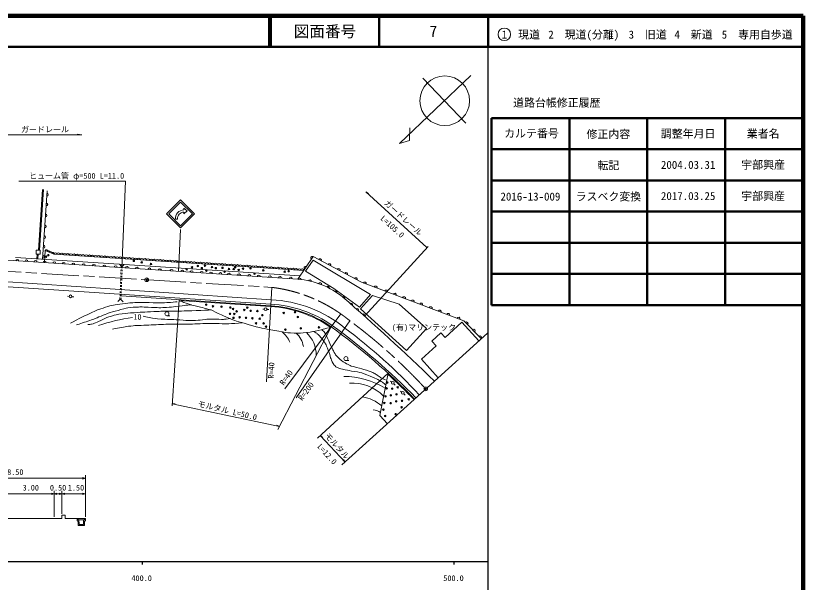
# Model space of a CAD drawing. Units: millimetres, scale not verified. Extents: x 40000 to 680000, y 20000 to 380000.
# Drawn here: x 427466 to 680000, y 198357 to 380000 of the extents above; entities that cross this region are included whole.
import ezdxf
from ezdxf.enums import TextEntityAlignment as Align

# ---------------------------------------------------------------- set-up
doc = ezdxf.new("R2010")
doc.units = ezdxf.units.MM
doc.header["$LTSCALE"] = 1000
doc.header["$PDMODE"] = 32
doc.header["$PDSIZE"] = 500
doc.linetypes.add('CHAIN', pattern=[18.5, 12, -1.5, 3.5, -1.5])
for name, color, linetype, lineweight in [('M-BGD', 7, 'Continuous', 13), ('M-BMK', 2, 'CHAIN', 13), ('M-STR-HTXT', 7, 'Continuous', 13), ('M-TTL', 2, 'Continuous', 140), ('M-TTL-BAND', 7, 'Continuous', 25), ('M-TTL-FRAM', 2, 'Continuous', 50), ('M-TTL-LINE', 7, 'Continuous', 50), ('M-TTL-TXT', 7, 'Continuous', 13), ('M-WORK', 1, 'Continuous', 13)]:
    doc.layers.add(name, color=color, linetype=linetype, lineweight=lineweight)
doc.layers.add('M-OTRS', color=6, linetype='Continuous')
doc.styles.add('ＭＳ ゴシック', font='')
doc.styles.get('ＭＳ ゴシック').set_extended_font_data('MS Gothic')

msp = doc.modelspace()

# ---------------------------------------------------------------- linework, layer by layer
at = {"layer": 'M-BGD'}
for centre in [(469440, 295338), (558939, 260345)]:
    msp.add_circle(centre, 600, dxfattribs=at)
msp.add_point((469440, 295338), dxfattribs=at)
at = {"layer": 'M-BMK'}
for p, q in [((398790, 299604), (468841, 295374)), ((470038, 295302), (509555, 292915))]:
    msp.add_line(p, q, dxfattribs=at)
for centre, radius, start, end in [((503634, 244442), 48834, 50.65375, 83.03563), ((431265, 142657), 173641, 42.86736, 53.48191)]:
    msp.add_arc(centre, radius, start, end, dxfattribs=at)
at = {"layer": 'M-OTRS'}
msp.add_point((558939, 260345), dxfattribs=at)
at = {"layer": 'M-STR-HTXT'}
for p, q in [((424933, 341813), (448675, 341813)), ((447175, 342063), (448675, 341813)), ((559686, 306059), (539256, 283712)), ((477594, 254880), (479850, 288946)), ((528455, 280080), (511550, 247307)), ((546858, 265352), (524207, 244534)), ((512074, 248322), (511165, 248699)), ((533092, 236908), (532560, 237735))]:
    msp.add_line(p, q, dxfattribs=at)
for points in [[(461436, 299076), (462648, 327009), (428463, 327009)], [(559318, 305656), (539706, 323504), (540544, 322990)], [(512074, 248322), (477640, 255581), (478623, 255562)], [(533092, 236908), (525103, 245358), (525900, 244783)]]:
    msp.add_lwpolyline(points, dxfattribs=at)
at = {"layer": 'M-TTL'}
for p, q in [((680000, 380000), (40000, 380000)), ((680000, 20000), (680000, 380000))]:
    msp.add_line(p, q, dxfattribs=at)
at = {"layer": 'M-TTL-BAND'}
for p, q in [((579000, 20000), (579000, 370000)), ((40000, 205000), (579000, 205000)), ((468000, 205000), (468000, 204000)), ((568000, 205000), (568000, 204000))]:
    msp.add_line(p, q, dxfattribs=at)
at = {"layer": 'M-TTL-FRAM'}
for p, q in [((580000, 347197), (580000, 287197)), ((580000, 347197), (680000, 347197)), ((580000, 287197), (680000, 287197))]:
    msp.add_line(p, q, dxfattribs=at)
at = {"layer": 'M-TTL-LINE'}
for p, q in [((508747, 380000), (508747, 370000)), ((509247, 380000), (509247, 370000)), ((543997, 380000), (543997, 370000)), ((579000, 380000), (579000, 370000)), ((40000, 370000), (680000, 370000)), ((605000, 347197), (605000, 287197)), ((630000, 347197), (630000, 287197)), ((655000, 347197), (655000, 287197)), ((580000, 337197), (680000, 337197)), ((580000, 327197), (680000, 327197)), ((580000, 317197), (680000, 317197)), ((580000, 307197), (680000, 307197)), ((580000, 297197), (680000, 297197))]:
    msp.add_line(p, q, dxfattribs=at)
at = {"layer": 'M-TTL-TXT'}
msp.add_circle((584147, 374034), 2000, dxfattribs=at)
at = {"layer": 'M-WORK'}
for p, q in [((571787, 345532), (558038, 359961)), ((436008, 324305), (434732, 304818)), ((436368, 324305), (435093, 304818)), ((437495, 323909), (436059, 301967)), ((481348, 318283), (481348, 317730)), ((481348, 318283), (482473, 317446)), ((482473, 317446), (481348, 316488)), ((481348, 317030), (481348, 316488)), ((478675, 314780), (479380, 314780)), ((480305, 311489), (479655, 298012)), ((433969, 303536), (433969, 304818)), ((433969, 304818), (435285, 304818)), ((435285, 303536), (433969, 303536)), ((434287, 303536), (434193, 302089)), ((434648, 303536), (434552, 302065)), ((435285, 304818), (435285, 303536)), ((519838, 298301), (439696, 303547)), ((518676, 296558), (427422, 302532)), ((461272, 299716), (460749, 300350)), ((461212, 298128), (461231, 298627)), ((461249, 299127), (461272, 299716)), ((461564, 298060), (461583, 298559)), ((461603, 299059), (461626, 299648)), ((461626, 299648), (462196, 300240)), ((509327, 288924), (398633, 296455)), ((461099, 295130), (461118, 295629)), ((461137, 296129), (461155, 296629)), ((461174, 297128), (461193, 297628)), ((461446, 295062), (461466, 295561)), ((461485, 296061), (461505, 296561)), ((461525, 297060), (461544, 297560)), ((509248, 287541), (398554, 294873)), ((461024, 293131), (461043, 293631)), ((461062, 294130), (461080, 294630)), ((461368, 293063), (461387, 293563)), ((461407, 294063), (461427, 294562)), ((460911, 290133), (460930, 290633)), ((460949, 291132), (460968, 291632)), ((460986, 292132), (461005, 292631)), ((461250, 290066), (461270, 290565)), ((461289, 291065), (461309, 291564)), ((461329, 292064), (461348, 292564)), ((507824, 262620), (509555, 292915)), ((444089, 290050), (444573, 290005)), ((445459, 289924), (446078, 289867)), ((460162, 288430), (460870, 289044)), ((460870, 289044), (460892, 289634)), ((461208, 288977), (461231, 289566)), ((461867, 288310), (461208, 288977)), ((509217, 287001), (461255, 290177)), ((509203, 286751), (479833, 288696)), ((506657, 285948), (507142, 285903)), ((508028, 285822), (508647, 285765)), ((475949, 283801), (476856, 283801)), ((513794, 260385), (531683, 284417)), ((517349, 257513), (534595, 282206)), ((578709, 278270), (559384, 260748)), ((533341, 269409), (534248, 269409)), ((547652, 262873), (548023, 262558)), ((548702, 261983), (549177, 261582)), ((558495, 259942), (532068, 235980)), ((550826, 259666), (551197, 259352)), ((551876, 258777), (552351, 258375)), ((449787, 219323), (449787, 232709)), ((407287, 231709), (449787, 231709)), ((449787, 231709), (448887, 231959)), ((449787, 231709), (448887, 231459)), ((439787, 219323), (439787, 227709)), ((442287, 220304), (442287, 227709)), ((424787, 226709), (439787, 226709)), ((439787, 226709), (438887, 226959)), ((439787, 226709), (438887, 226459)), ((439787, 226709), (440687, 226959)), ((439787, 226709), (442287, 226709)), ((439787, 226709), (440687, 226459)), ((442287, 226709), (441387, 226959)), ((442287, 226709), (441387, 226459)), ((442287, 226709), (443187, 226959)), ((442287, 226709), (449787, 226709)), ((442287, 226709), (443187, 226459)), ((449787, 226709), (448887, 226959)), ((449787, 226709), (448887, 226459)), ((442287, 219823), (443287, 219823)), ((442287, 218823), (442287, 219823)), ((443287, 218823), (443287, 219823)), ((424787, 218823), (439787, 218823)), ((439787, 218823), (442287, 218823)), ((443287, 218823), (449787, 218823)), ((447187, 218823), (447187, 218123)), ((447187, 218823), (447437, 218823)), ((447187, 218123), (447437, 217873)), ((447437, 218823), (447462, 218348)), ((447437, 218823), (449537, 218823)), ((447437, 217873), (447437, 216698)), ((447462, 218348), (447737, 218348)), ((447737, 218348), (447787, 216998)), ((447737, 218348), (449237, 218348)), ((449237, 218348), (449187, 216998)), ((449512, 218348), (449237, 218348)), ((449537, 218823), (449512, 218348)), ((449787, 218823), (449537, 218823)), ((449537, 217873), (449787, 218123)), ((449537, 216698), (449537, 217873)), ((449787, 218123), (449787, 218823)), ((447437, 216698), (447587, 216548)), ((447587, 216548), (449387, 216548)), ((447937, 216848), (449037, 216848)), ((449387, 216548), (449537, 216698))]:
    msp.add_line(p, q, dxfattribs=at)
for points in [[(573434, 360866), (550545, 339057), (553784, 339956), (553803, 344067)], [(517973, 295504), (423313, 301701), (407420, 311198), (394373, 312310), (391630, 313995), (390704, 315912), (387994, 318887), (388840, 330820)], [(439696, 303547), (436926, 304780), (436667, 300826)], [(517973, 295504), (522817, 302770), (538315, 294547), (571198, 282182), (576715, 276462)], [(562892, 263929), (557604, 269850), (562232, 274147), (560876, 275700), (563785, 278311), (565206, 276857), (570561, 281716), (575952, 275770)], [(546858, 265352), (544218, 251848), (546632, 249185)]]:
    msp.add_lwpolyline(points, dxfattribs=at)
for points in [[(475805, 316462), (480305, 320962), (484805, 316462), (480305, 311962)], [(476512, 316462), (480305, 320255), (484098, 316462), (480305, 312670)], [(537694, 286592), (541263, 290591), (522852, 301664), (520373, 298127), (529496, 292541)], [(552742, 272714), (537974, 286035), (541841, 290299), (550369, 287489), (559194, 279742)]]:
    msp.add_lwpolyline(points, close=True, dxfattribs=at)
for centre, radius in [((565033, 352748), 7965), ((445023, 290032), 450), ((507591, 285930), 450), ((475949, 284449), 648), ((533341, 270057), 648), ((548406, 262322), 450), ((551581, 259116), 450)]:
    msp.add_circle(centre, radius, dxfattribs=at)
for centre, radius, start, end in [((437412, 322640), 500, 266.25473, 86.25473), ((437208, 319520), 500, 266.25473, 86.25473), ((436975, 315956), 500, 266.25473, 86.25473), ((481340, 315051), 2679, 89.82588, 185.80957), ((481340, 315051), 1979, 89.76429, 187.87579), ((436744, 312439), 500, 266.25473, 86.25473), ((436520, 309019), 500, 266.25473, 86.25473), ((436322, 305989), 500, 266.25473, 86.25473), ((436107, 302702), 500, 266.25473, 86.25473), ((437272, 304626), 379, 336.00677, 156.00677), ((437965, 304317), 379, 336.00677, 156.00677), ((438657, 304009), 379, 336.00677, 156.00677), ((439350, 303701), 379, 336.00677, 156.00677), ((440191, 303514), 496, 356.25473, 176.25473), ((441180, 303450), 496, 356.25473, 176.25473), ((442169, 303385), 496, 356.25473, 176.25473), ((443159, 303320), 496, 356.25473, 176.25473), ((444148, 303255), 496, 356.25473, 176.25473), ((445138, 303191), 496, 356.25473, 176.25473), ((446127, 303126), 496, 356.25473, 176.25473), ((447116, 303061), 496, 356.25473, 176.25473), ((448106, 302996), 496, 356.25473, 176.25473), ((449095, 302932), 496, 356.25473, 176.25473), ((450085, 302867), 496, 356.25473, 176.25473), ((451074, 302802), 496, 356.25473, 176.25473), ((452063, 302737), 496, 356.25473, 176.25473), ((453053, 302672), 496, 356.25473, 176.25473), ((454042, 302608), 496, 356.25473, 176.25473), ((428009, 301393), 500, 356.25473, 176.25473), ((430884, 301205), 500, 356.25473, 176.25473), ((433860, 301010), 500, 356.25473, 176.25473), ((436720, 300823), 500, 356.25473, 176.25473), ((439839, 300619), 500, 356.25473, 176.25473), ((442841, 300422), 500, 356.25473, 176.25473), ((445944, 300219), 500, 356.25473, 176.25473), ((455032, 302543), 496, 356.25473, 176.25473), ((456021, 302478), 496, 356.25473, 176.25473), ((457011, 302413), 496, 356.25473, 176.25473), ((458000, 302349), 496, 356.25473, 176.25473), ((458989, 302284), 496, 356.25473, 176.25473), ((459979, 302219), 496, 356.25473, 176.25473), ((460968, 302154), 496, 356.25473, 176.25473), ((461958, 302090), 496, 356.25473, 176.25473), ((462947, 302025), 496, 356.25473, 176.25473), ((463936, 301960), 496, 356.25473, 176.25473), ((464926, 301895), 496, 356.25473, 176.25473), ((465915, 301830), 496, 356.25473, 176.25473), ((466905, 301766), 496, 356.25473, 176.25473), ((467894, 301701), 496, 356.25473, 176.25473), ((468883, 301636), 496, 356.25473, 176.25473), ((469873, 301571), 496, 356.25473, 176.25473), ((470862, 301507), 496, 356.25473, 176.25473), ((471852, 301442), 496, 356.25473, 176.25473), ((472841, 301377), 496, 356.25473, 176.25473), ((473830, 301312), 496, 356.25473, 176.25473), ((474820, 301248), 496, 356.25473, 176.25473), ((475809, 301183), 496, 356.25473, 176.25473), ((476799, 301118), 496, 356.25473, 176.25473), ((477788, 301053), 496, 356.25473, 176.25473), ((478777, 300989), 496, 356.25473, 176.25473), ((479767, 300924), 496, 356.25473, 176.25473), ((480756, 300859), 496, 356.25473, 176.25473), ((481746, 300794), 496, 356.25473, 176.25473), ((482735, 300729), 496, 356.25473, 176.25473), ((483724, 300665), 496, 356.25473, 176.25473), ((484714, 300600), 496, 356.25473, 176.25473), ((485703, 300535), 496, 356.25473, 176.25473), ((486693, 300470), 496, 356.25473, 176.25473), ((487682, 300406), 496, 356.25473, 176.25473), ((488671, 300341), 496, 356.25473, 176.25473), ((489661, 300276), 496, 356.25473, 176.25473), ((490650, 300211), 496, 356.25473, 176.25473), ((491640, 300147), 496, 356.25473, 176.25473), ((492629, 300082), 496, 356.25473, 176.25473), ((522540, 302354), 500, 56.30675, 236.30675), ((525010, 301607), 500, 332.0488, 152.0488), ((528008, 300016), 500, 332.0488, 152.0488), ((449233, 300004), 500, 356.25473, 176.25473), ((452518, 299789), 500, 356.25473, 176.25473), ((455916, 299566), 500, 356.25473, 176.25473), ((459503, 299332), 500, 356.25473, 176.25473), ((463170, 299092), 500, 356.25473, 176.25473), ((466345, 298884), 500, 356.25473, 176.25473), ((470313, 298624), 500, 356.25473, 176.25473), ((473657, 298405), 500, 356.25473, 176.25473), ((477415, 298159), 500, 356.25473, 176.25473), ((480876, 297933), 500, 356.25473, 176.25473), ((483830, 297739), 500, 356.25473, 176.25473), ((487082, 297526), 500, 356.25473, 176.25473), ((493618, 300017), 496, 356.25473, 176.25473), ((494608, 299952), 496, 356.25473, 176.25473), ((495597, 299887), 496, 356.25473, 176.25473), ((496587, 299823), 496, 356.25473, 176.25473), ((497576, 299758), 496, 356.25473, 176.25473), ((498565, 299693), 496, 356.25473, 176.25473), ((499555, 299628), 496, 356.25473, 176.25473), ((500544, 299564), 496, 356.25473, 176.25473), ((501534, 299499), 496, 356.25473, 176.25473), ((502523, 299434), 496, 356.25473, 176.25473), ((503512, 299369), 496, 356.25473, 176.25473), ((504502, 299305), 496, 356.25473, 176.25473), ((505491, 299240), 496, 356.25473, 176.25473), ((506481, 299175), 496, 356.25473, 176.25473), ((507470, 299110), 496, 356.25473, 176.25473), ((508459, 299046), 496, 356.25473, 176.25473), ((509449, 298981), 496, 356.25473, 176.25473), ((510438, 298916), 496, 356.25473, 176.25473), ((511428, 298851), 496, 356.25473, 176.25473), ((512417, 298786), 496, 356.25473, 176.25473), ((513406, 298722), 496, 356.25473, 176.25473), ((514396, 298657), 496, 356.25473, 176.25473), ((515385, 298592), 496, 356.25473, 176.25473), ((516375, 298527), 496, 356.25473, 176.25473), ((517364, 298463), 496, 356.25473, 176.25473), ((518353, 298398), 496, 356.25473, 176.25473), ((519343, 298333), 496, 356.25473, 176.25473), ((520395, 299137), 500, 56.30675, 236.30675), ((530968, 298445), 500, 332.0488, 152.0488), ((490045, 297332), 500, 356.25473, 176.25473), ((493062, 297135), 500, 356.25473, 176.25473), ((495859, 296952), 500, 356.25473, 176.25473), ((499102, 296740), 500, 356.25473, 176.25473), ((502393, 296524), 500, 356.25473, 176.25473), ((505425, 296326), 500, 356.25473, 176.25473), ((509002, 296091), 500, 356.25473, 176.25473), ((512236, 295880), 500, 356.25473, 176.25473), ((515648, 295656), 500, 356.25473, 176.25473), ((518459, 295388), 500, 2.58381, 171.99688), ((516014, 269748), 25830, 50.76738, 85.65079), ((533418, 297145), 500, 332.0488, 152.0488), ((536484, 295518), 500, 332.0488, 152.0488), ((521801, 294810), 500, 359.10396, 154.89166), ((525031, 293915), 500, 343.16184, 155.91316), ((527505, 292783), 500, 343.16184, 143.81247), ((539430, 294127), 500, 339.39272, 159.39272), ((542857, 292839), 500, 339.39272, 159.39272), ((529942, 291313), 500, 345.11333, 129.17455), ((546254, 291561), 500, 339.39272, 159.39272), ((548984, 290535), 500, 339.39272, 159.39272), ((507659, 249196), 39763, 50.47896, 87.59564), ((532555, 289434), 500, 331.85586, 126.90935), ((91435, -221004), 674746, 45.81576, 49.19745), ((551954, 289418), 500, 339.39272, 159.39272), ((554757, 288364), 500, 339.39272, 159.39272), ((507107, 249585), 37225, 55.00601, 86.77168), ((507107, 249585), 37475, 54.99486, 86.77139), ((507120, 249576), 38025, 54.99486, 86.79103), ((534938, 287362), 500, 331.85586, 125.94066), ((536905, 285637), 500, 331.85586, 125.49636), ((557479, 287340), 500, 339.39272, 159.39272), ((560508, 286202), 500, 339.39272, 159.39272), ((563400, 285114), 500, 339.39272, 159.39272), ((472244, 226378), 57311, 97.35475, 108.52762), ((538816, 283948), 500, 331.85586, 125.06316), ((566152, 284079), 500, 339.39272, 159.39272), ((569460, 282835), 500, 339.39272, 159.39272), ((404370, 109757), 211530, 44.29396, 53.92359), ((572011, 281339), 500, 313.96605, 133.96605), ((506571, 271314), 9670, 24.53793, 49.30505), ((512313, 272738), 7480, 9.59265, 47.52675), ((514108, 271300), 9692, 358.52762, 47.50066), ((404370, 109757), 210980, 44.29942, 53.92512), ((431265, 142657), 170791, 42.67723, 53.4554), ((574308, 278958), 500, 313.96605, 133.96605), ((576368, 276822), 500, 313.96605, 133.96605), ((532826, 239330), 25002, 58.38292, 90.43946), ((404189, 109593), 210980, 44.29942, 47.47134), ((535319, 247943), 14297, 44.98717, 93.34383), ((536680, 245743), 12228, 48.32497, 80.71854), ((541701, 249241), 4434, 52.56261, 85.06215), ((447937, 216998), 150, 180, 270), ((449037, 216998), 150, 270, 0)]:
    msp.add_arc(centre, radius, start, end, dxfattribs=at)
for points, knots in [([(479266, 288263), (478725, 288220), (477098, 288101), (476556, 288065), (476001, 288028), (474336, 287897), (473779, 287900), (472873, 287904), (470158, 288091), (469251, 288098), (468325, 288105), (465546, 288041), (464624, 287966), (463448, 287869), (459927, 287482), (458773, 287238), (457730, 287018), (454665, 286066), (453683, 285652), (451913, 284906), (446728, 282385), (445049, 281454)], [0, 0, 0, 0, 1, 1, 1, 2, 2, 2, 3, 3, 3, 4, 4, 4, 5, 5, 5, 6, 6, 6, 7, 7, 7, 7]), ([(528455, 280080), (527982, 279957), (526559, 279604), (526084, 279491), (525411, 279331), (523395, 278830), (522713, 278716), (521930, 278585), (519563, 278303), (518770, 278268), (517968, 278232), (515553, 278261), (514756, 278362), (513062, 278578), (508012, 279471), (506346, 279849), (504701, 280224), (499824, 281595), (498222, 282124), (497141, 282480), (493996, 283812), (492953, 284265), (492373, 284518), (490700, 285426), (490110, 285654), (489565, 285864), (487867, 286304), (487301, 286447), (486716, 286595), (484936, 286934), (484359, 287108), (483440, 287385), (480723, 288338), (479833, 288696)], [0, 0, 0, 0, 1, 1, 1, 2, 2, 2, 3, 3, 3, 4, 4, 4, 5, 5, 5, 6, 6, 6, 7, 7, 7, 8, 8, 8, 9, 9, 9, 10, 10, 10, 11, 11, 11, 11]), ([(483796, 287287), (483346, 287265), (481997, 287157), (481548, 287108), (480853, 287032), (478774, 286734), (478078, 286659), (477494, 286597), (475737, 286452), (475150, 286423), (474683, 286400), (473280, 286387), (472813, 286400), (472085, 286420), (469905, 286563), (469177, 286589), (468700, 286605), (467269, 286634), (466792, 286612), (466117, 286582), (464087, 286465), (463425, 286329), (462148, 286067), (458370, 285039), (457132, 284630), (456190, 284318), (453474, 283094), (452551, 282733), (452225, 282605), (451223, 282295), (450891, 282184), (450104, 281921), (447744, 281127), (446958, 280862)], [0, 0, 0, 0, 1, 1, 1, 2, 2, 2, 3, 3, 3, 4, 4, 4, 5, 5, 5, 6, 6, 6, 7, 7, 7, 8, 8, 8, 9, 9, 9, 10, 10, 10, 11, 11, 11, 11]), ([(490110, 285654), (488208, 285575), (482500, 285381), (480596, 285331), (479281, 285297), (475334, 285272), (474019, 285232), (472697, 285192), (468735, 285003), (467415, 284928), (466614, 284882), (464213, 284712), (463415, 284630), (462665, 284553), (460418, 284288), (459680, 284135), (459066, 284007), (457265, 283450), (456679, 283229), (456239, 283063), (454991, 282399), (454563, 282204), (454191, 282035), (453060, 281560), (452679, 281411), (452506, 281343), (451978, 281156), (451796, 281121), (451549, 281074), (450796, 281003), (450544, 281003)], [0, 0, 0, 0, 1, 1, 1, 2, 2, 2, 3, 3, 3, 4, 4, 4, 5, 5, 5, 6, 6, 6, 7, 7, 7, 8, 8, 8, 9, 9, 9, 10, 10, 10, 10]), ([(468332, 283634), (469079, 283435), (471359, 282990), (472127, 282894), (472922, 282794), (475326, 282696), (476126, 282656), (476529, 282636), (477740, 282613), (478142, 282590), (478910, 282546), (481208, 282348), (481977, 282325), (482776, 282302), (485178, 282312), (485976, 282358), (486535, 282391), (488194, 282678), (488753, 282722), (489214, 282758), (490604, 282761), (491067, 282755), (491662, 282748), (493447, 282618), (494041, 282656), (494488, 282684), (495349, 282777), (496237, 282886)], [0, 0, 0, 0, 1, 1, 1, 2, 2, 2, 3, 3, 3, 4, 4, 4, 5, 5, 5, 6, 6, 6, 7, 7, 7, 8, 8, 8, 9, 9, 9, 9]), ([(458510, 279516), (459404, 279711), (462103, 280217), (463008, 280358), (463541, 280441), (465153, 280603), (465692, 280636), (466829, 280705), (470245, 280820), (471384, 280867), (472467, 280912), (475714, 281074), (476798, 281098), (478158, 281129), (482240, 281115), (483600, 281145), (484795, 281171), (488375, 281367), (489570, 281376), (490820, 281385), (494568, 281200), (495817, 281237), (496638, 281262), (498556, 281407), (500097, 281551)], [0, 0, 0, 0, 1, 1, 1, 2, 2, 2, 3, 3, 3, 4, 4, 4, 5, 5, 5, 6, 6, 6, 7, 7, 7, 8, 8, 8, 8]), ([(546127, 261612), (545934, 261814), (545287, 262354), (545054, 262507), (544680, 262752), (543507, 263406), (543104, 263598), (542613, 263830), (541097, 264426), (540591, 264622), (540040, 264836), (538388, 265500), (537815, 265647), (537146, 265819), (535088, 266080), (534410, 266209), (533871, 266312), (532262, 266658), (531733, 266804), (531447, 266883), (530602, 267184), (530345, 267333), (530138, 267453), (529586, 267928), (529452, 268126), (529222, 268467), (528709, 269594), (528560, 269977), (528424, 270324), (528150, 271409), (528031, 271762), (527892, 272176), (527440, 273408), (527271, 273811), (527162, 274070), (526795, 274831), (526643, 275067), (526384, 275468), (525527, 276618), (525221, 276985), (525030, 277214), (524399, 277858), (524164, 278042), (523959, 278202), (523529, 278502), (523098, 278791)], [0, 0, 0, 0, 1, 1, 1, 2, 2, 2, 3, 3, 3, 4, 4, 4, 5, 5, 5, 6, 6, 6, 7, 7, 7, 8, 8, 8, 9, 9, 9, 10, 10, 10, 11, 11, 11, 12, 12, 12, 13, 13, 13, 14, 14, 14, 15, 15, 15, 15]), ([(545986, 263228), (545693, 263346), (544839, 263764), (544565, 263922), (544321, 264062), (543637, 264554), (543408, 264715), (543241, 264832), (542758, 265208), (542581, 265310), (542366, 265434), (541691, 265755), (541457, 265839), (540857, 266053), (539029, 266621), (538416, 266797), (537746, 266991), (535707, 267471), (535045, 267690), (534725, 267796), (533815, 268246), (533525, 268417), (533106, 268664), (531881, 269460), (531508, 269772), (531182, 270046), (530312, 270987), (530054, 271326), (529842, 271603), (529334, 272523), (529175, 272833), (528914, 273340), (528188, 274892), (527952, 275411), (527820, 275701), (527468, 276591), (527333, 276880), (527193, 277178), (526748, 278062), (526578, 278344), (526501, 278470), (526213, 278809), (526105, 278910), (525990, 279018), (525808, 279183), (525595, 279373)], [0, 0, 0, 0, 1, 1, 1, 2, 2, 2, 3, 3, 3, 4, 4, 4, 5, 5, 5, 6, 6, 6, 7, 7, 7, 8, 8, 8, 9, 9, 9, 10, 10, 10, 11, 11, 11, 12, 12, 12, 13, 13, 13, 14, 14, 14, 15, 15, 15, 15])]:
    msp.add_open_spline(points, degree=3, knots=knots, dxfattribs=at)
for p in [(437917, 303240), (437177, 302777), (465330, 301412), (467856, 300916), (470831, 300397), (482289, 298710), (483989, 299348), (485854, 299725), (487129, 299064), (488144, 299867), (488612, 298298), (490376, 299403), (491628, 299049), (493753, 299167), (494444, 297943), (495830, 298766), (497365, 298763), (497820, 299302), (498967, 298510), (500350, 298914), (502745, 298982), (506858, 298359), (513702, 297924), (514966, 298110), (504025, 297330), (488516, 287373), (490698, 286844), (493441, 286745), (496251, 286448), (497143, 285985), (498300, 285192), (500746, 285655), (501705, 286415), (502829, 285390), (504944, 285324), (496152, 284432), (497309, 283142), (497540, 284398), (499259, 283308), (501308, 283142), (503357, 283010), (505704, 282845), (506531, 284002), (513406, 284696), (517042, 284960), (517934, 283407), (504514, 281391), (506960, 281358), (507721, 280333), (524677, 280068), (513935, 279374), (518893, 279771), (546654, 262392), (546398, 260532), (548169, 260448), (549957, 260886), (546027, 257935), (547731, 258306), (549552, 258593), (545656, 255844), (547714, 255776), (549451, 256333), (551323, 256535), (553498, 257024), (545358, 253726), (551205, 254461), (545927, 251648), (549260, 252257)]:
    msp.add_point(p, dxfattribs=at)

# ---------------------------------------------------------------- texts
at = {"layer": 'M-BGD', "style": 'ＭＳ ゴシック'}
msp.add_text('(有)マリンテック', height=1833, dxfattribs=at).set_placement((558381, 278613), align=Align.BOTTOM_CENTER)
at = {"layer": 'M-STR-HTXT', "style": 'ＭＳ ゴシック'}
for s, p in [('ガードレール', (436843, 342072)), ('ヒューム管 φ=500 L=11.0', (446978, 327199))]:
    msp.add_text(s, height=1833, dxfattribs=at).set_placement(p, align=Align.BOTTOM_CENTER)
for s, rotation, p in [('ガードレール', 317.6, (550774, 314091)), ('L=105.0', 317.6, (547266, 311303)), ('モルタル L=50.0', 346.7, (494985, 251977)), ('モルタル', 312, (529435, 241028)), ('L=12.0', 312, (526242, 238466))]:
    msp.add_text(s, height=1833, rotation=rotation, dxfattribs=at).set_placement(p, align=Align.BOTTOM_CENTER)
at = {"layer": 'M-TTL-BAND', "style": 'ＭＳ ゴシック'}
for s, p in [('400.0', (467844, 198195)), ('500.0', (567844, 198195))]:
    msp.add_text(s, height=1833, dxfattribs=at).set_placement(p, align=Align.BOTTOM_CENTER)
at = {"layer": 'M-TTL-TXT', "style": 'ＭＳ ゴシック'}
for s, height, p in [('図面番号', 3666, (526622, 375000)), ('7', 3666, (561372, 375000)), ('1\u3000現道', 2566, (589448, 373958)), ('2\u3000現道(分離)', 2566, (609619, 373958)), ('3\u3000旧道', 2566, (630121, 373958)), ('4\u3000新道', 2566, (644824, 373958)), ('5\u3000専用自歩道', 2566, (665228, 373958)), ('道路台帳修正履歴', 2566, (600968, 352113)), ('カルテ番号', 2566, (592839, 342277)), ('修正内容', 2566, (617509, 342023)), ('調整年月日', 2566, (643089, 342197)), ('業者名', 2566, (667134, 342197)), ('転記', 2566, (617509, 332023)), ('2004.03.31', 2566, (643089, 332197)), ('宇部興産', 2566, (667134, 332197)), ('2016-13-009', 2566, (592509, 322023)), ('ラスベク変換', 2566, (617509, 322023)), ('2017.03.25', 2566, (643089, 322197)), ('宇部興産', 2566, (667134, 322197))]:
    msp.add_text(s, height=height, dxfattribs=at).set_placement(p, align=Align.MIDDLE_CENTER)
at = {"layer": 'M-WORK', "style": 'ＭＳ ゴシック'}
for s, rotation, p in [('10', 359.998, (466519, 281955)), ('R=40', 86.998, (510841, 266199)), ('R=40', 53.998, (515381, 263133)), ('R=200', 53.998, (521718, 258733))]:
    msp.add_text(s, height=1833, rotation=rotation, dxfattribs=at).set_placement(p, align=Align.BOTTOM_CENTER)
for s, p in [('8.50', (427325, 232209)), ('3.00', (432287, 227209)), ('0.50', (441037, 227209)), ('1.50', (446787, 227209))]:
    msp.add_text(s, height=1833, dxfattribs=at).set_placement(p, align=Align.BOTTOM_CENTER)

doc.saveas('drawing.dxf')
